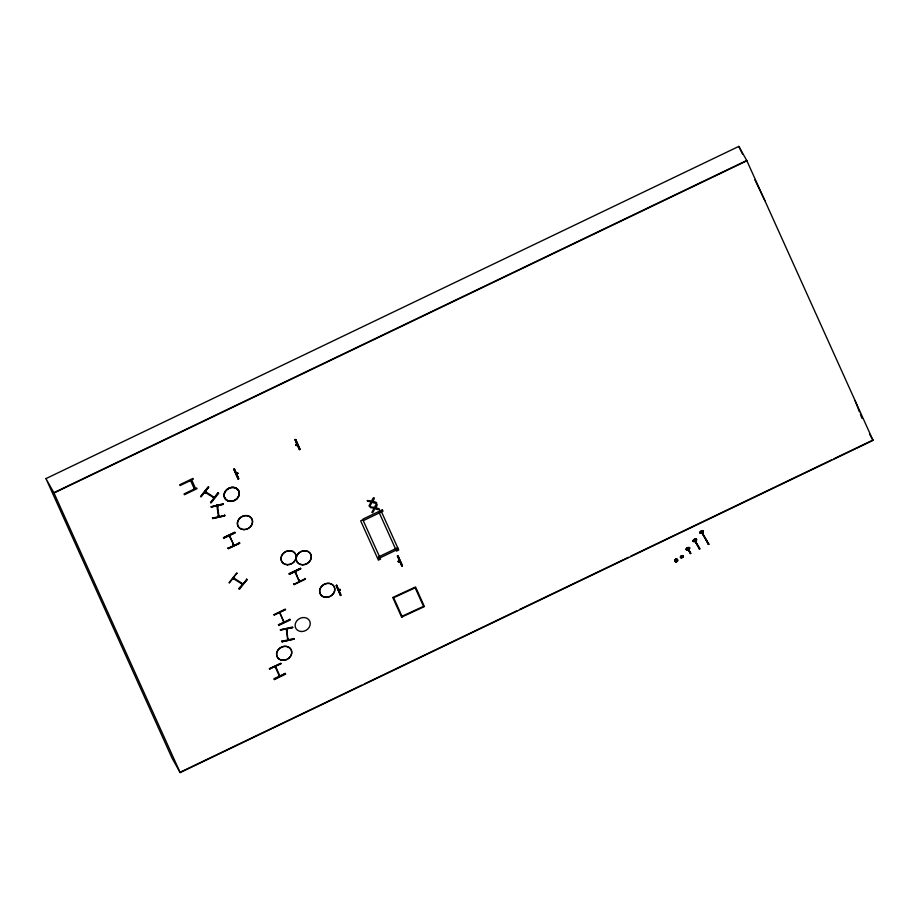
<?xml version="1.0" encoding="UTF-8"?>
<svg xmlns="http://www.w3.org/2000/svg" width="919" height="919" viewBox="0 0 919 919"><rect width="100%" height="100%" fill="white"/><g stroke="black" fill="none" stroke-linecap="round" stroke-linejoin="round"><path stroke-width="1.38" d="M216.815 505.324L218.446 516.535L218.251 515.49L218.883 515.548L218.458 516.65M275.103 666.574L276.045 667.378L275.447 667.608M278.825 674.914L279.02 675.557M217.125 505.875L217.677 506.874L217.217 505.117M218.917 516.317L217.619 505.875M286.395 629.239L287.762 639.773L286.946 629.113M287.601 638.912L288.198 639.785M675.04 560.682L675.316 559.74L675.005 560.268M675.442 559.717L676.085 561.027L676.706 559.568M677.36 560.556L676.568 561.566L675.327 561.302M237.757 473.641L236.654 473.618L237.676 473.136M295.907 445.21L295.792 444.44M295.688 444.807L296.217 445.577L297.319 444.945M338.927 590.09L340.26 589.975L339.961 589.102M398.295 561.612L399.708 561.36M204.903 492.308L214.138 497.868L212.967 496.892M242.662 584.277L241.387 583.232M233.794 469.207L238.159 479.029L233.794 469.207L234.437 468.92L238.791 478.776L238.193 479.006M238.664 478.776L234.311 468.874M336.216 585.564L340.535 595.466L336.687 585.334L341.179 595.19L340.547 595.478L336.182 585.621L336.641 585.012M686.056 549.424L688.411 549.16L685.976 549.321L688.503 549.849L689.755 548.069C688.745 545.668 686.93 552.859 689.503 547.54M693.029 540.774C698.808 542.29 692.087 538.959 693.144 541.509L695.407 541.509C695.947 537.799 695.614 542.394 694.063 540.659C696.613 538.603 694.867 542.348 693.431 540.521M699.876 532.721L702.139 532.721M297.101 445.118L296.745 444.118M340.202 589.941L339.191 590.377M399.581 561.417L398.501 561.452M288.21 638.774L287.578 638.716L287.785 639.888M682.943 556.121C679.807 554.743 681.151 559.384 682.92 556.064M681.059 557.339L682.357 557.454L683.024 556.271M686.631 549.08C689.801 546.001 687.791 550.056 687.274 549.482C691.203 548.413 686.16 546.92 686.527 548.873M693.535 540.728L694.73 539.304L695.844 539.958A1.252 0.643 -26 0 1 694.327 541.211A1.252 0.643 -26 0 1 694.063 540.108A1.252 0.643 -26 0 1 695.924 539.935M693.535 540.556L695.511 539.304M700.531 532.538C702.828 534.169 702.667 528.528 700.45 532.388M700.427 532.319L702.644 531.216M702.553 532.17L702.576 531.596M295.275 571.469L295.217 572.571M295.229 572.698L295.792 572.307M299.697 581.29L298.985 579.809M279.089 675.408L279.916 676.051L275.654 666.562M229.21 535.651L230.083 536.558L229.176 536.041M233.966 545.323L229.647 535.57L230.06 536.328M284.04 622.289L279.686 612.433M686.24 549.861L688.641 549.642L686.367 549.608M693.144 541.509L695.407 541.371M700.186 532.905C705.631 532.434 699.083 533.962 699.945 532.423M688.262 549.447L689.261 547.586M694.89 540.969L696.142 539.189L696.671 539.729L695.143 541.509L696.671 539.729M696.407 539.189L694.902 541.015L696.441 539.315M703.299 531.331L701.875 532.917L708.802 544.082L708.285 544.347M703.081 530.883L702.082 532.744L701.656 532.331M682.691 555.811L680.692 556.638M686.975 549.183L688.756 548.287M702.667 531.274L700.416 531.791M680.945 557.488C679.52 556.776 683.219 558.361 682.92 556.248M208.67 487.162L208.142 486.84L200.549 496.455L201.077 496.777L208.67 487.162L200.962 496.674M205.247 492.159L205.959 492.389L204.696 491.251M205.523 492.756L205.936 492.228M213.185 497.282L214.506 497.593M210.681 502.601L218.182 492.917L218.688 493.273L211.106 502.888L210.577 502.567L217.987 492.641M229.405 582.933L236.941 573.146M229.015 582.715L236.665 573.134L237.171 573.467M233.989 579.05L234.414 578.522M246.441 579.004L247.142 579.648L238.791 588.585M246.729 579.361L238.963 588.895L239.491 589.217L247.085 579.579M278.997 675.362L279.594 675.293M695.292 541.429L699.773 548.654L699.256 548.919M690.743 553.227L688.503 549.723M701.059 532.492L702.426 531.802M675.385 559.855L676.177 559.303M286.429 628.998L286.579 630.204L286.923 628.918M205.73 492.814L205.385 492.17M693.512 540.671L695.04 540.533M675.947 561.647L676.866 561.429M45.95 478.604L738.83 146.397L746.906 160.779L54.026 492.986L45.95 478.604L172.094 758.221L180.17 772.603L873.05 440.396L746.733 160.469L53.853 492.687L180.17 772.603M300.49 568.31L289.163 573.72L289.416 574.283L300.743 568.85L300.49 568.31L289.163 573.743M289.347 574.145L300.674 568.712M294.08 584.633L305.418 579.211L304.993 578.361M397.686 547.713L378.444 556.948L379.065 558.315L398.306 549.091M392.735 597.499L415.549 586.954L424.417 606.586L401.592 617.131M393.608 597.741L415.17 587.804L423.533 606.345L401.971 616.293M269.646 669.193L269.393 668.653L280.72 663.219L280.961 663.759L269.451 668.837M269.577 669.055L280.892 663.621M274.31 679.543L285.637 674.132L285.395 673.581L273.896 678.693M179.998 772.305L361.856 685.114M364.441 683.874L517.11 610.675M519.694 609.435L628.366 557.328M630.951 556.087L831.477 459.937M834.073 458.696L872.878 440.086M295.7 439.558L294.884 439.535L299.422 449.701L300.053 449.414L295.688 439.546L300.042 449.391M297.205 445.003L296.32 445.485M236.688 474.02L237.837 473.48M234.839 532.331L223.478 537.684L223.731 538.247L235.08 532.871L234.839 532.331L223.489 537.695M223.662 538.097L235.011 532.733M233.931 545.082L233.127 544.507L233.564 545.507M233.92 545.22L229.245 535.88M239.664 543.232L228.303 548.597L239.687 543.278L239.262 542.417M397.582 556.144L401.844 566.001L397.479 556.144L398.076 555.949L402.43 565.817L401.626 565.805M274.138 614.88L285.487 609.515M274.207 615.029L285.556 609.653L285.315 609.113L274.011 614.662M398.409 561.555L399.432 561.072M339.042 590.032L340.064 589.55M289.738 619.199L290.163 620.061L278.802 625.414M295.137 439.753L299.56 449.598M211.244 506.92L223.317 504.209M211.278 507.07L223.363 504.359L223.294 503.761L211.106 506.702M224.776 515.846L212.68 518.511L224.753 515.766L224.535 514.939M280.513 629.699L292.61 626.988L292.69 627.597L280.421 629.986L292.69 627.597M294.103 639.073L282.007 641.749L294.103 639.084L294.034 638.487L281.949 641.301M699.796 532.629L702.392 532.652L701.875 532.917M692.892 540.981L695.224 540.992M689.755 548.069L688.239 549.849L688.572 549.355M295.424 571.652L299.307 581.474L294.919 571.894M701.243 532.825L701.243 532.009L702.61 531.894M233.713 578.166L233.173 577.546L242.926 583.944M402.43 565.805L398.007 555.949L397.272 555.949M242.386 584.254L233.369 578.602M676.522 559.453L677.303 559.855A1.252 1.08 -28 0 1 675.821 561.417A1.252 1.08 -28 0 1 675.27 559.637A1.252 1.08 -28 0 1 677.303 559.889M205.557 492.71L204.432 491.585M686.861 549.332L686.596 548.482M299.364 580.371L298.595 579.992M279.387 676.212L275.149 666.677M283.891 622.106L279.721 612.663M764.918 200.698L754.878 179.825M855.038 400.477L859.414 411.804M869.592 434.227L873.05 440.396M708.802 544.278L702.024 532.572L708.434 544.462M708.652 544.439L702.024 532.572L702.323 533.158M695.327 540.889L699.773 548.85M695.109 540.912L699.623 549.011M694.959 541.073L699.405 549.034M688.411 549.24L690.743 553.422M690.594 553.583L688.205 549.263L688.503 549.849M688.055 549.424L690.376 553.606M398.065 561.222L398.444 561.957M296.573 444.072L297.044 444.67L295.711 444.601M237.584 472.688L237.952 473.423M293.666 583.783L294.091 584.645M283.339 620.796L283.534 621.451M216.804 505.209L217.01 506.013L216.7 505.461M204.971 491.274L214.403 497.478M229.336 536.087L229.693 536.742M278.388 624.564L278.813 625.425M232.863 544.014L233.116 544.645M281.777 640.876L282.03 641.795M212.45 517.638L212.703 518.557M227.912 547.781L228.326 548.643M234.311 578.35L234.104 579.027L232.898 577.879M285.223 673.271L274.322 679.555M688.79 548.586L687.159 549.401A1.516 0.781 -26 0 0 689.066 547.804A1.516 0.781 -26 0 0 686.826 548.011A1.516 0.781 -26 0 0 687.148 549.344M682.874 556.742L681.243 557.557M239.48 542.83L228.13 548.195M702.415 530.952L702.748 531.607M693.879 540.832L693.983 541.05A1.516 0.781 -26 0 0 695.97 539.464A1.516 0.781 -26 0 0 693.73 539.66A1.516 0.781 -26 0 0 694.052 541.004M693.431 540.338L693.765 540.992M688.595 547.655L688.928 548.298A1.252 0.643 -26 0 1 687.423 549.562A1.252 0.643 -26 0 1 687.148 548.459A1.252 0.643 -26 0 1 689.02 548.287M675.017 560.843L675.074 560.969M738.83 146.397L742.541 154.105M305.211 578.763L293.885 584.197M393.78 598.051L402.154 616.603M392.907 597.809L401.764 617.453M860.425 414.377L861.942 418.26M224.707 515.364L212.622 518.063M280.525 629.687L280.605 630.296M367.37 500.533L367.554 501.211L371.23 501.877L368.967 505.978L369.806 506.312L372.092 502.176C375.136 504.083 380.236 503.084 372.769 501.28C375.607 498.374 373.907 494.836 371.678 501.004L367.37 500.533M370.254 506.909L370.426 507.587L374.102 508.253L371.85 512.354L372.689 512.687L374.975 508.563C378.008 510.459 383.108 509.471 375.653 507.667C378.49 504.749 376.79 501.211 374.561 507.38L370.254 506.909M190.302 480.43L190.394 481.338L190.302 480.43M193.829 488.311L193.92 489.207L193.829 488.311M192.818 478.5L179.687 484.795L180.044 485.577L190.566 480.534L194.38 488.988L184.064 493.94L184.42 494.721L197.022 488.678L196.7 487.966L195.563 488.517L191.715 479.982L193.174 479.281L192.818 478.5M382.373 509.804L363.131 519.028L363.752 520.407L382.993 511.182L382.373 509.804M381.017 510.769L378.812 511.826L396.537 551.101L398.731 550.044L381.017 510.769M362.879 519.809L360.673 520.855L378.387 560.142L380.592 559.085L362.879 519.809M289.922 619.509L278.549 624.863L289.899 619.498M675.879 561.877A1.516 1.298 -28 0 0 677.671 560.016A1.516 1.298 -28 0 0 675.212 559.717A1.516 1.298 -28 0 0 675.879 561.877M675.81 561.75A1.516 1.298 -28 0 0 677.602 559.901A1.516 1.298 -28 0 0 675.143 559.591A1.516 1.298 -28 0 0 675.81 561.75M694.155 541.211A1.516 0.781 -26 0 0 696.074 539.671A1.516 0.781 -26 0 0 693.834 539.878A1.516 0.781 -26 0 0 694.155 541.211M687.251 549.562A1.516 0.781 -26 0 0 689.17 548.023A1.516 0.781 -26 0 0 686.918 548.218A1.516 0.781 -26 0 0 687.251 549.562M700.967 532.652A1.516 0.781 -26 0 0 702.886 531.113A1.516 0.781 -26 0 0 700.634 531.32A1.516 0.781 -26 0 0 700.967 532.652M701.071 532.859A1.516 0.781 -26 0 0 702.989 531.32A1.516 0.781 -26 0 0 700.737 531.527A1.516 0.781 -26 0 0 701.071 532.859M701.243 532.871A1.252 0.643 -26 0 0 702.84 531.596A1.252 0.643 -26 0 0 700.967 531.756A1.252 0.643 -26 0 0 701.243 532.871M681.232 557.5A1.516 0.781 -26 0 0 683.15 555.961A1.516 0.781 -26 0 0 680.91 556.167A1.516 0.781 -26 0 0 681.232 557.5M681.335 557.718A1.516 0.781 -26 0 0 683.254 556.179A1.516 0.781 -26 0 0 681.013 556.374A1.516 0.781 -26 0 0 681.335 557.718M681.507 557.718A1.252 0.643 -26 0 0 683.104 556.443A1.252 0.643 -26 0 0 681.243 556.615A1.252 0.643 -26 0 0 681.507 557.718M326.119 597.407A7.834 6.709 -29.3 0 0 334.321 587.023A7.834 6.709 -29.3 0 0 321.328 586.793A7.834 6.709 -29.3 0 0 326.119 597.407M326.027 597.258A7.857 6.72 -29.3 0 0 334.252 586.862A7.857 6.72 -29.3 0 0 321.236 586.632A7.857 6.72 -29.3 0 0 326.027 597.258M302.638 564.806A7.823 6.697 -29.3 0 0 310.829 554.444A7.823 6.697 -29.3 0 0 297.859 554.214A7.823 6.697 -29.3 0 0 302.638 564.806M302.558 564.703A7.857 6.72 -29.3 0 0 310.771 554.295A7.857 6.72 -29.3 0 0 297.767 554.065A7.857 6.72 -29.3 0 0 302.558 564.703M287.486 564.737A7.811 6.686 -29.3 0 0 295.654 554.398A7.811 6.686 -29.3 0 0 282.719 554.168A7.811 6.686 -29.3 0 0 287.486 564.737M287.406 564.645A7.857 6.72 -29.3 0 0 295.619 554.237A7.857 6.72 -29.3 0 0 282.615 554.019A7.857 6.72 -29.3 0 0 287.406 564.645M243.868 529.608A7.811 6.686 -29.3 0 0 252.036 519.269A7.811 6.686 -29.3 0 0 239.101 519.051A7.811 6.686 -29.3 0 0 243.868 529.608A7.857 6.72 -29.3 0 0 252.001 519.109A7.857 6.72 -29.3 0 0 238.986 518.879A7.857 6.72 -29.3 0 0 243.776 529.505M230.566 501.406A7.834 6.709 -29.3 0 0 238.768 491.022A7.834 6.709 -29.3 0 0 225.775 490.792A7.834 6.709 -29.3 0 0 230.566 501.406A7.811 6.686 -29.3 0 0 238.745 491.045A7.811 6.686 -29.3 0 0 225.81 490.815A7.811 6.686 -29.3 0 0 230.577 501.383M230.485 501.28A7.857 6.72 -29.3 0 0 238.699 490.872A7.857 6.72 -29.3 0 0 225.695 490.654A7.857 6.72 -29.3 0 0 230.485 501.28M301.547 631.525A7.834 6.709 -29.3 0 0 309.749 621.141A7.834 6.709 -29.3 0 0 296.757 620.922A7.834 6.709 -29.3 0 0 301.547 631.525M283.063 660.37A7.834 6.709 -29.3 0 0 291.266 649.986A7.834 6.709 -29.3 0 0 278.273 649.767A7.834 6.709 -29.3 0 0 283.063 660.37M282.995 660.256A7.857 6.72 -29.3 0 0 291.208 649.859A7.857 6.72 -29.3 0 0 278.193 649.63A7.857 6.72 -29.3 0 0 282.995 660.256"/></g></svg>
